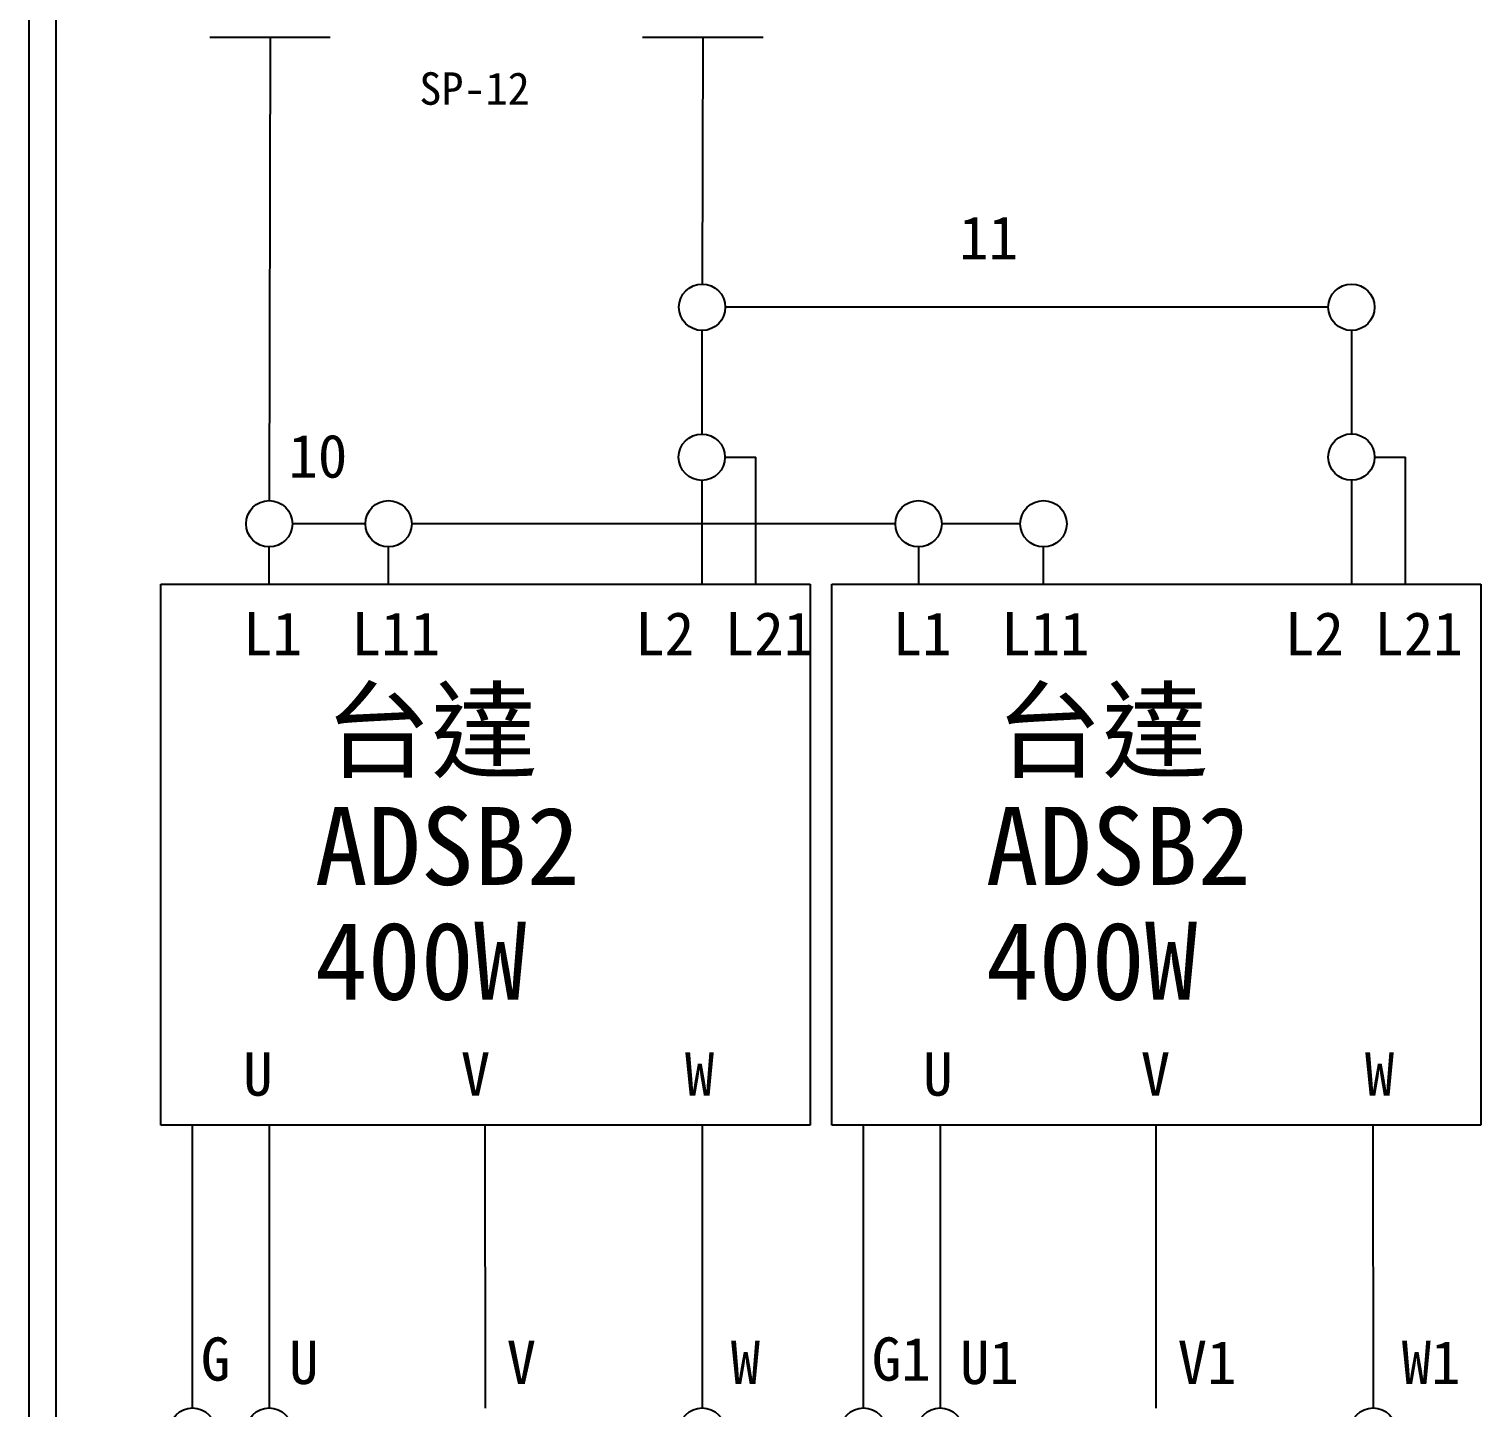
# Model space of a CAD drawing. Extents: x 10 to 297, y 3 to 207.
# Drawn here: x 10 to 77.1, y 57.4 to 121.1 of the extents above; entities that cross this region are included whole.
import ezdxf

# ---------------------------------------------------------------- set-up
doc = ezdxf.new("R2010")
doc.units = 0
doc.layers.get('0').update_dxf_attribs({"linetype": 'CONTINUOUS'})
doc.layers.add('圖框層', color=7, linetype='CONTINUOUS')
doc.layers.add('標尺寸層', color=3, linetype='CONTINUOUS')
doc.styles.add('STSL', font='kaiu.ttf')

msp = doc.modelspace()

# ---------------------------------------------------------------- linework, layer by layer
for p, q in [((70.027, 108.218), (42.169, 108.218)), ((25.542, 98.218), (22.169, 98.218)), ((50.027, 98.218), (27.684, 98.218)), ((55.8, 98.218), (52.169, 98.218)), ((41.093, 70.429), (41.098, 57.361)), ((72.093, 70.429), (72.098, 57.361))]:
    msp.add_line(p, q)
for centre in [(41.098, 108.218), (71.098, 108.218), (41.084, 101.289), (71.1, 101.299), (21.098, 98.218), (26.613, 98.218), (51.098, 98.218), (56.871, 98.218), (17.557, 56.29), (21.098, 56.29), (41.098, 56.29), (48.557, 56.29), (52.098, 56.29), (72.098, 56.29)]:
    msp.add_circle(centre, 1.071)
at = {"layer": '圖框層', "color": 7}
for p, q in [((10, 3), (10, 206.969)), ((11.25, 4.25), (11.25, 205.719))]:
    msp.add_line(p, q, dxfattribs=at)
at = {"layer": '標尺寸層', "color": 7}
for p, q in [((18.351, 120.701), (23.919, 120.701)), ((21.135, 120.701), (21.099, 99.289)), ((38.351, 120.701), (43.919, 120.701)), ((41.135, 120.701), (41.101, 109.289)), ((41.084, 107.147), (41.084, 102.36)), ((71.098, 107.147), (71.099, 102.37)), ((72.171, 101.299), (73.599, 101.299)), ((73.599, 95.441), (73.599, 101.299)), ((42.155, 101.289), (43.583, 101.289)), ((43.583, 95.431), (43.583, 101.289)), ((41.084, 100.218), (41.085, 95.431)), ((71.1, 100.228), (71.102, 95.43)), ((21.085, 97.147), (21.085, 95.424)), ((26.613, 95.451), (26.613, 97.147)), ((51.098, 97.147), (51.098, 95.424)), ((56.871, 95.451), (56.871, 97.147)), ((16.092, 95.422), (41.083, 95.431)), ((16.092, 70.422), (16.092, 95.422)), ((41.083, 95.431), (46.083, 95.431)), ((46.083, 95.431), (46.083, 70.431)), ((47.092, 95.422), (72.083, 95.431)), ((47.092, 70.422), (47.092, 95.422)), ((72.083, 95.431), (77.083, 95.431)), ((77.083, 95.431), (77.083, 70.431)), ((21.092, 70.422), (16.092, 70.422)), ((17.557, 57.361), (17.557, 70.422)), ((46.083, 70.431), (21.092, 70.422)), ((21.093, 70.422), (21.098, 57.361)), ((31.083, 57.357), (31.078, 70.426)), ((52.092, 70.422), (47.092, 70.422)), ((48.557, 57.361), (48.557, 70.422)), ((77.083, 70.431), (52.092, 70.422)), ((52.093, 70.422), (52.098, 57.361)), ((62.083, 57.357), (62.078, 70.426))]:
    msp.add_line(p, q, dxfattribs=at)

# ---------------------------------------------------------------- texts
at = {"layer": '圖框層', "color": 4, "style": 'STSL'}
for s, height, p in [('SP-12', 1.5, (28.032, 117.576)), ('11', 2, (52.975, 110.43)), ('10', 2, (21.985, 100.346)), ('L1', 2, (19.893, 92.141)), ('L11', 2, (24.906, 92.141)), ('L2', 2, (38.01, 92.141)), ('L21', 2, (42.147, 92.141)), ('L1', 2, (49.906, 92.141)), ('L11', 2, (54.92, 92.141)), ('L2', 2, (68.024, 92.141)), ('L21', 2, (72.16, 92.141)), ('台達', 3.6, (23.666, 86.855)), ('台達', 3.6, (54.666, 86.855)), ('ADSB2', 3.6, (23.199, 81.528)), ('ADSB2', 3.6, (54.199, 81.528)), ('400W', 3.6, (23.199, 76.223)), ('400W', 3.6, (54.199, 76.223)), ('U', 2, (19.893, 71.792)), ('V', 2, (29.949, 71.792)), ('W', 2, (40.301, 71.792)), ('U', 2, (51.309, 71.792)), ('V', 2, (61.366, 71.792)), ('W', 2, (71.718, 71.792)), ('G', 2, (17.938, 58.621)), ('U', 2, (22.012, 58.468)), ('V', 2, (32.068, 58.468)), ('W', 2, (42.42, 58.468)), ('G1', 2, (48.938, 58.621)), ('U1', 2, (53.012, 58.468)), ('V1', 2, (63.068, 58.468)), ('W1', 2, (73.42, 58.468))]:
    msp.add_text(s, height=height, dxfattribs=at).set_placement(p)

doc.saveas('drawing.dxf')
